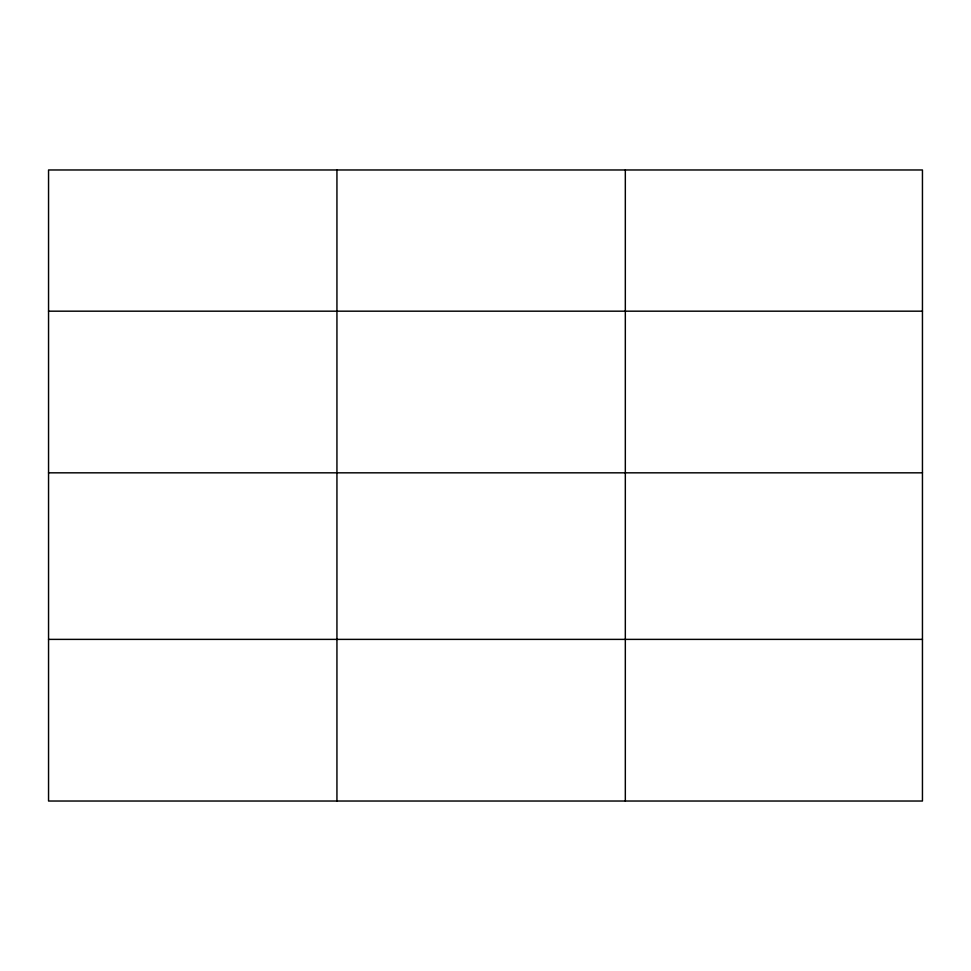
<?xml version="1.0" encoding="UTF-8"?>
<svg xmlns="http://www.w3.org/2000/svg" width="971" height="971" viewBox="0 0 971 971"><rect width="100%" height="100%" fill="white"/><g stroke="black" fill="none" stroke-linecap="round" stroke-linejoin="round"><path stroke-width="1.46" d="M922.45 472.828L922.45 169.974L48.55 169.974L48.55 801.026L922.45 801.026L922.45 472.828L48.55 472.828M48.55 311.181L922.45 311.181M48.55 639.379L922.45 639.379M625.324 169.974L625.324 801.026M336.937 169.974L336.937 801.026"/></g></svg>
